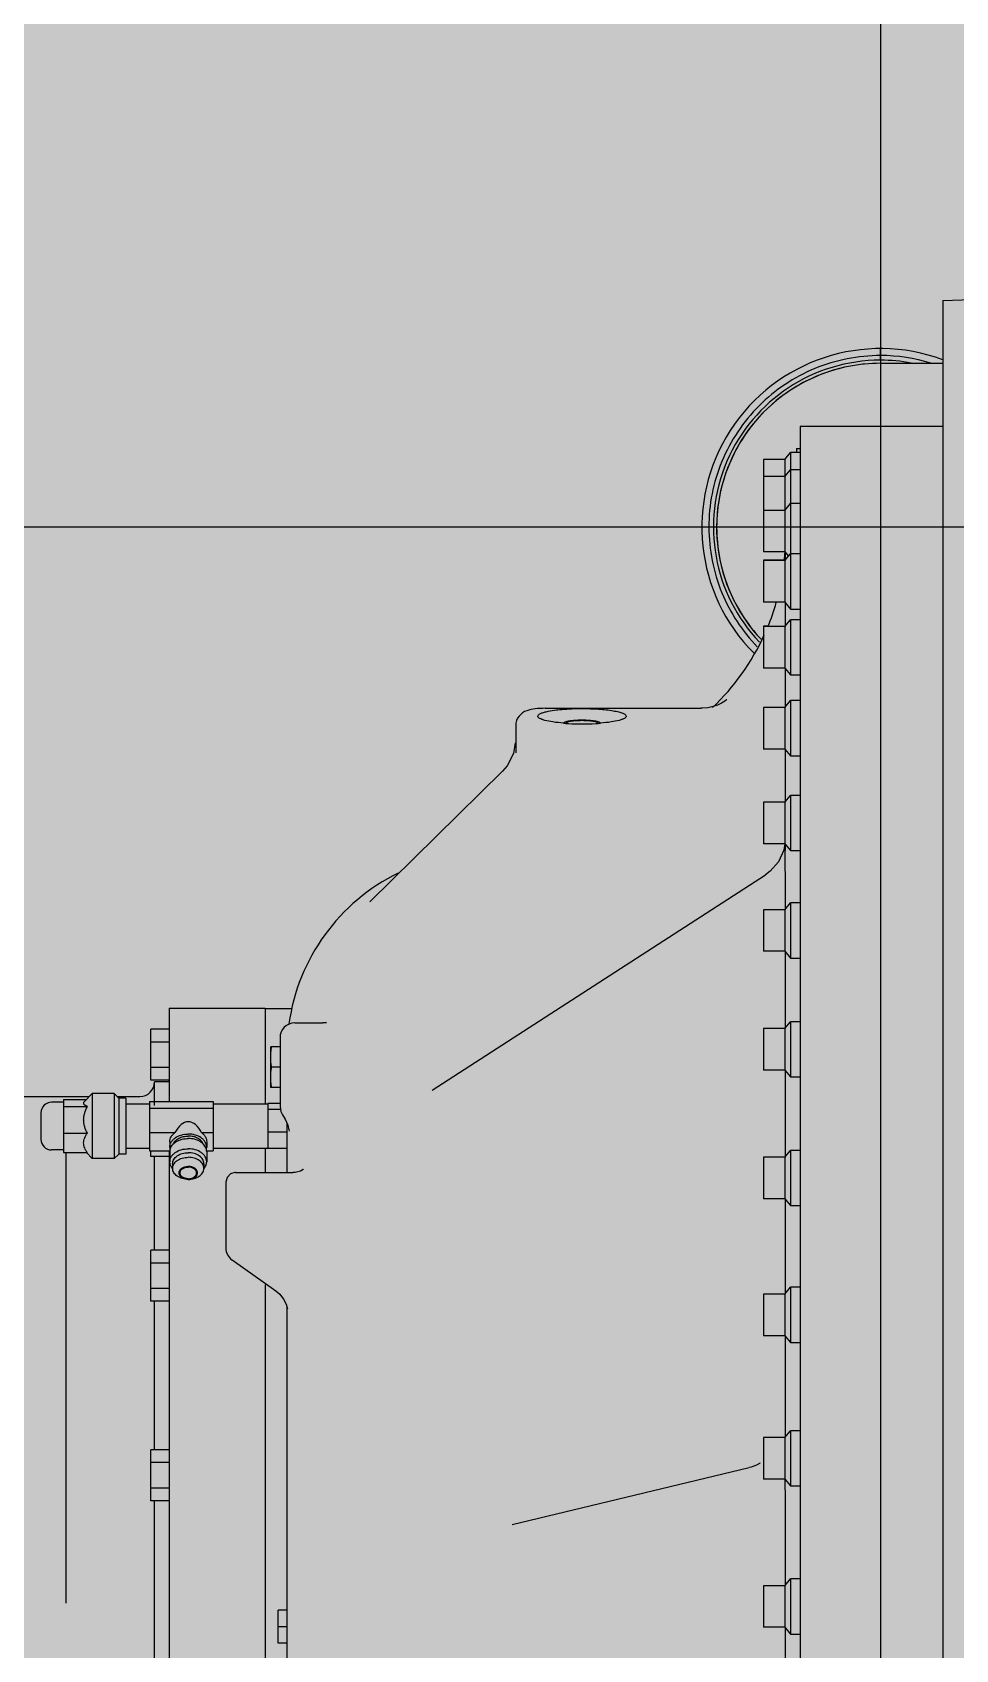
# Model space of a CAD drawing. Header units: millimetres. Extents: x -18489 to 17339, y -1599 to 10961.
# Drawn here: x -16804.3 to -16764.6, y 1597.1 to 1666.7 of the extents above; entities that cross this region are included whole.
import ezdxf

# ---------------------------------------------------------------- set-up
doc = ezdxf.new("R2010")
doc.units = ezdxf.units.MM
for name, color, linetype in [('188K-SM-03-F10-MECH-EQ-Y2257103$0$0 Xref', 8, 'Continuous'), ('188K-SM-03-F10-MECH-EQ-Y2257103$0$M-EQU-FOUNDATION', 8, 'Continuous'), ('188K-SM-03-F10-MECH-EQ-Y2257103$0$Micron CUP L10 HVAC EQU$0$M-MECH-EQU', 136, 'Continuous'), ('188K-SM-03-F10-MECH-EQ-Y2257103$0$Micron CUP L10 HVAC EQU$0$M-PHASE1 AREA', 252, 'Continuous')]:
    doc.layers.add(name, color=color, linetype=linetype)
pattern_1 = [(50, (4473.52, 709.2), (54.6554, -4.78173), [5.715, -62.865]), (355, (4473.52, 709.2), (-10.57303, 57.31705), [4.572, -50.29218]), (100.45144, (4478.076, 708.8), (44.08237, 52.53533), [4.857, -53.42707]), (46.1842, (4473.52, 724.44), (81.32371, -12.6127), [8.5725, -94.2975]), (96.63556, (4480.3, 723.39), (71.22124, 74.22784), [7.2855, -80.14068]), (351.18415, (4473.52, 724.44), (71.22124, 74.22784), [6.858, -75.43792]), (21, (4481.14, 720.63), (45.48432, -30.67956), [5.715, -62.865]), (326, (4481.14, 720.63), (18.54061, 55.25639), [4.572, -50.292]), (71.45144, (4484.93, 718.07), (64.02493, 24.57683), [4.857, -53.42698]), (37.5, (4473.521, 709.2), (0.926581, 25.366512), [0, -49.6824, 0, -51.054, 0, -50.4825]), (7.5, (4473.52, 709.2), (20.0459, 30.054172), [0, -29.1084, 0, -48.5394, 0, -19.2405]), (327.5, (4456.529, 709.2), (40.677179, -1.718623), [0, -19.05, 0, -59.436, 0, -78.867]), (317.5, (4448.91, 709.2), (44.438754, 7.62795), [0, -24.765, 0, -39.4716, 0, -56.007])]

# ---------------------------------------------------------------- blocks, each defined once
blk = doc.blocks.new('188K-SM-03-F10-MECH-EQ-Y2257103$0$Micron CUP L10 HVAC EQU$0$A$C0c53ceb0')
at = {"layer": '188K-SM-03-F10-MECH-EQ-Y2257103$0$Micron CUP L10 HVAC EQU$0$M-PHASE1 AREA'}
for p, q in [((-6246.39325, 8178.91829), (-6246.39325, 4934.33106)), ((-6219.49758, 7377.49934), (-6139.8827, 7380.27955)), ((-6219.49758, 7377.49283), (-6219.49758, 6056.73369)), ((-6246.39325, 7356.78176), (-6246.39325, 7351.78702)), ((-6246.3433, 7351.787), (-6246.33983, 7356.78174)), ((-6246.3542, 7350.43854), (-6219.49758, 7350.43854)), ((-6219.49758, 7323.20014), (-6280.9009, 7323.20014)), ((-6280.9009, 7323.20014), (-6280.9009, 6111.62646)), ((-6287.62481, 7309.03436), (-6296.75919, 7309.03436)), ((-6296.75919, 7309.03436), (-6296.75919, 7269.19398)), ((-6287.62481, 7309.01437), (-6296.75919, 7309.01437)), ((-6287.62481, 7309.03436), (-6285.12272, 7311.97874)), ((-6287.62481, 7309.01437), (-6285.11286, 7311.97036)), ((-6287.62481, 7309.03436), (-6287.62481, 7269.19398)), ((-6282.49941, 7311.99035), (-6285.11286, 7311.99035)), ((-6285.11286, 7311.99035), (-6285.11286, 7304.62425)), ((-6280.9009, 7311.97036), (-6285.11286, 7311.97036)), ((-6282.49941, 7313.68516), (-6280.9009, 7313.68516)), ((-6282.49941, 7313.68516), (-6282.49941, 7311.97036)), ((-6287.62481, 7301.66615), (-6296.75919, 7301.66615)), ((-6287.62481, 7301.66615), (-6285.11286, 7304.62214)), ((-6280.9009, 7304.62214), (-6285.11286, 7304.62214)), ((-6285.11286, 7304.62214), (-6285.11286, 7244.60159)), ((-6287.62481, 7287.08213), (-6296.75919, 7287.08213)), ((-6287.62481, 7287.08213), (-6285.11286, 7290.03812)), ((-6280.9009, 7290.03812), (-6285.11286, 7290.03812)), ((-3683.5878, 7279.86279), (-8809.19869, 7279.86279)), ((-6287.62481, 7269.19398), (-6296.75919, 7269.19398)), ((-6287.62481, 7269.19398), (-6286.03221, 7267.31986)), ((-6287.62481, 7265.44573), (-6285.11286, 7268.40172)), ((-6287.24421, 7265.44573), (-6287.24421, 7268.7461)), ((-6280.9009, 7268.40172), (-6285.11286, 7268.40172)), ((-6287.62481, 7265.58217), (-6296.75919, 7265.58217)), ((-6296.75919, 7265.58217), (-6296.75919, 7247.55758)), ((-6287.62481, 7265.44573), (-6296.75919, 7265.44573)), ((-6287.62481, 7265.44573), (-6287.62481, 7247.55758)), ((-6287.62481, 7247.55758), (-6296.75919, 7247.55758)), ((-6287.62481, 7247.55758), (-6285.11286, 7244.60159)), ((-6287.24421, 7237.02908), (-6287.24421, 7247.1097)), ((-6287.62481, 7237.02908), (-6285.11286, 7239.98507)), ((-6285.11286, 7244.60159), (-6280.9009, 7244.60159)), ((-6280.9009, 7239.98507), (-6285.11286, 7239.98507)), ((-6285.11286, 7239.98507), (-6285.11286, 7216.18494)), ((-6294.94571, 7237.20153), (-6296.75919, 7237.20153)), ((-6296.75919, 7237.20153), (-6296.75919, 7219.14093)), ((-6287.62481, 7237.02908), (-6296.75919, 7237.02908)), ((-6287.62481, 7237.02908), (-6287.62481, 7219.14093)), ((-6287.62481, 7219.14093), (-6296.75919, 7219.14093)), ((-6287.62481, 7219.14093), (-6285.11286, 7216.18494)), ((-6287.24421, 7202.18958), (-6287.24421, 7218.69305)), ((-6285.11286, 7216.18494), (-6280.9009, 7216.18494)), ((-6314.84786, 7204.02292), (-6316.56284, 7203.21001)), ((-6313.4138, 7204.89599), (-6314.84786, 7204.02292)), ((-6312.61945, 7205.48318), (-6313.4138, 7204.89599)), ((-6312.57029, 7205.52285), (-6312.61945, 7205.48318)), ((-6287.62481, 7202.18958), (-6285.11286, 7205.14557)), ((-6280.9009, 7205.14557), (-6285.11286, 7205.14557)), ((-6285.11286, 7205.14557), (-6285.11286, 7181.34544)), ((-6390.76716, 7201.82921), (-6323.60642, 7201.82921)), ((-6323.22568, 7201.83305), (-6323.60536, 7201.8292)), ((-6320.68881, 7202.05758), (-6323.22568, 7201.83305)), ((-6318.49304, 7202.54157), (-6320.68881, 7202.05758)), ((-6316.56284, 7203.21001), (-6318.49304, 7202.54157)), ((-6287.62481, 7202.18958), (-6296.75919, 7202.18958)), ((-6296.75919, 7202.18958), (-6296.75919, 7184.30143)), ((-6287.62481, 7202.18958), (-6287.62481, 7184.30143)), ((-6403.45379, 7194.38439), (-6403.45379, 7182.66843)), ((-6404.37285, 7182.43258), (-6407.07477, 7177.10754)), ((-6403.6651, 7186.93267), (-6404.37285, 7182.43258)), ((-6287.62481, 7184.30143), (-6296.75919, 7184.30143)), ((-6287.62481, 7184.30143), (-6285.11286, 7181.34544)), ((-6287.24421, 7161.36542), (-6287.24421, 7183.85355)), ((-6407.07477, 7177.10754), (-6409.13067, 7174.71595)), ((-6285.11286, 7181.34544), (-6280.9009, 7181.34544)), ((-6466.21966, 7118.49433), (-6409.13135, 7174.71534)), ((-6287.62481, 7161.36542), (-6285.11286, 7164.32141)), ((-6280.9009, 7164.32141), (-6285.11286, 7164.32141)), ((-6285.11286, 7164.32141), (-6285.11286, 7140.52128)), ((-6287.62481, 7161.36542), (-6296.75919, 7161.36542)), ((-6296.75919, 7161.36542), (-6296.75919, 7143.47726)), ((-6287.62481, 7161.36542), (-6287.62481, 7143.47726)), ((-6287.62481, 7143.47726), (-6296.75919, 7143.47726)), ((-6288.01969, 7140.65805), (-6290.28474, 7135.71667)), ((-6287.6133, 7143.4756), (-6288.01969, 7140.65805)), ((-6287.62481, 7143.47726), (-6285.11286, 7140.52128)), ((-6287.38841, 7139.11546), (-6287.33309, 7141.94572)), ((-6287.33309, 7141.94572), (-6287.29262, 7143.08635)), ((-6290.28474, 7135.71667), (-6293.85789, 7131.61418)), ((-6287.24421, 7128.33537), (-6287.38841, 7134.78999)), ((-6285.11286, 7140.52128), (-6280.9009, 7140.52128)), ((-6439.43861, 7037.35509), (-6295.94829, 7130.05068)), ((-6293.85789, 7131.61418), (-6295.9478, 7130.05101)), ((-6287.24421, 7115.07005), (-6287.24421, 7128.34607)), ((-6466.21259, 7118.50129), (-6466.21966, 7118.49433)), ((-6287.62481, 7115.07005), (-6296.75919, 7115.07005)), ((-6296.75919, 7115.07005), (-6296.75919, 7097.18189)), ((-6287.62481, 7115.07005), (-6285.11286, 7118.02604)), ((-6287.62481, 7115.07005), (-6287.62481, 7097.18189)), ((-6280.9009, 7118.02604), (-6285.11286, 7118.02604)), ((-6285.11286, 7118.02604), (-6285.11286, 7094.22591)), ((-6287.62481, 7097.18189), (-6296.75919, 7097.18189)), ((-6287.62481, 7097.18189), (-6285.11286, 7094.22591)), ((-6287.24421, 7063.88574), (-6287.24421, 7096.73402)), ((-6285.11286, 7094.22591), (-6280.9009, 7094.22591)), ((-6552.64863, 7072.63909), (-6511.29019, 7072.63909)), ((-6552.64863, 7072.63909), (-6552.64863, 7032.50512)), ((-6511.29019, 7072.63909), (-6511.29019, 7031.40752)), ((-6499.88825, 7072.38535), (-6511.29019, 7072.38535)), ((-6498.60356, 7066.29577), (-6486.53156, 7066.29577)), ((-6485.54372, 7066.35446), (-6486.53161, 7066.29584)), ((-6484.91911, 7066.47478), (-6485.54372, 7066.35446)), ((-6485.23546, 7066.33524), (-6484.91911, 7066.47478)), ((-6287.62481, 7063.88574), (-6285.11286, 7066.84173)), ((-6280.9009, 7066.84173), (-6285.11286, 7066.84173)), ((-6285.11286, 7066.84173), (-6285.11286, 7043.0416)), ((-6552.64863, 7063.58115), (-6560.56509, 7063.58115)), ((-6560.56509, 7041.60725), (-6560.56509, 7063.58115)), ((-6552.64863, 7058.08768), (-6560.56509, 7058.08768)), ((-6504.94688, 7059.95085), (-6504.94688, 7030.36331)), ((-6287.62481, 7063.88574), (-6296.75919, 7063.88574)), ((-6296.75919, 7063.88574), (-6296.75919, 7045.99758)), ((-6287.62481, 7063.88574), (-6287.62481, 7045.99758)), ((-6504.94688, 7055.98788), (-6508.93048, 7055.98788)), ((-6508.93048, 7038.54375), (-6508.93048, 7055.98788)), ((-6552.64863, 7047.10073), (-6560.56509, 7047.10073)), ((-6504.94688, 7047.26582), (-6508.56893, 7047.26582)), ((-6287.62481, 7045.99758), (-6296.75919, 7045.99758)), ((-6287.62481, 7045.99758), (-6285.11286, 7043.0416)), ((-6287.24421, 7008.45625), (-6287.24421, 7045.54971)), ((-6285.11286, 7043.0416), (-6280.9009, 7043.0416)), ((-6552.64863, 7041.60725), (-6560.56509, 7041.60725)), ((-6553.40982, 7040.9225), (-6558.99194, 7040.9225)), ((-6558.99194, 7030.77351), (-6558.99194, 7040.9225)), ((-6504.94688, 7038.54375), (-6508.93048, 7038.54375)), ((-6703.11212, 7034.57918), (-6587.08015, 7034.57918)), ((-6598.24439, 7032.16872), (-6603.31905, 7032.16872)), ((-6598.24439, 7033.35413), (-6588.30521, 7033.35413)), ((-6598.24439, 7033.35413), (-6598.24439, 7010.43096)), ((-6598.24439, 7030.28301), (-6587.90089, 7030.28301)), ((-6585.81149, 7035.84784), (-6589.12811, 7032.53122)), ((-6576.29651, 7035.84784), (-6585.81149, 7035.84784)), ((-6585.81149, 7035.84784), (-6585.81149, 7007.93725)), ((-6574.39352, 7033.94485), (-6576.29651, 7035.84784)), ((-6576.29651, 7035.84784), (-6576.29651, 7007.93725)), ((-6575.02785, 7034.57918), (-6565.33526, 7034.57918)), ((-6571.34873, 7033.94485), (-6574.39352, 7033.94485)), ((-6574.39352, 7033.94485), (-6574.39352, 7009.84024)), ((-6571.34873, 7033.94485), (-6571.34873, 7009.84024)), ((-6571.34873, 7031.40752), (-6561.19942, 7031.40752)), ((-6561.19942, 7032.50512), (-6533.79629, 7032.50512)), ((-6561.19942, 7032.50512), (-6561.19942, 7011.27997)), ((-6561.19942, 7029.66149), (-6533.79629, 7029.66149)), ((-6533.79629, 7032.50512), (-6533.79629, 7011.27997)), ((-6533.79629, 7031.40752), (-6510.22452, 7031.40752)), ((-6504.94688, 7031.62782), (-6510.22452, 7031.62782)), ((-6510.22452, 7031.62782), (-6510.22452, 7012.15727)), ((-6504.94688, 7030.36063), (-6504.55485, 7028.16506)), ((-6607.88624, 7027.60153), (-6607.88624, 7016.18356)), ((-6504.70737, 7029.01926), (-6510.22452, 7029.01926)), ((-6504.55485, 7028.16506), (-6503.83894, 7026.77867)), ((-6503.83873, 7026.77829), (-6502.70199, 7024.87588)), ((-6502.70199, 7024.87588), (-6501.59417, 7022.21049)), ((-6501.90208, 7001.8516), (-6501.90208, 7022.95133)), ((-6501.59417, 7022.21049), (-6501.11947, 7020.31746)), ((-6598.24439, 7018.82142), (-6587.90089, 7018.82142)), ((-6561.19942, 7019.04891), (-6550.17085, 7019.04891)), ((-6552.38221, 7015.16444), (-6552.38221, 7012.83203)), ((-6538.73527, 7019.04891), (-6533.79629, 7019.04891)), ((-6536.52391, 7015.16444), (-6536.52391, 7012.83203)), ((-6501.90208, 7019.28399), (-6510.22452, 7019.28399)), ((-6501.11947, 7020.31746), (-6501.01797, 7019.62172)), ((-6598.24439, 7011.61637), (-6603.31905, 7011.61637)), ((-6598.24439, 7010.43096), (-6587.90089, 7010.43096)), ((-6597.05185, 6816.44824), (-6597.05185, 7010.43096)), ((-6585.81149, 7007.93725), (-6588.30521, 7010.43096)), ((-6574.39352, 7009.84024), (-6576.29651, 7007.93725)), ((-6571.34873, 7009.84024), (-6574.39352, 7009.84024)), ((-6571.34873, 7012.37757), (-6561.19942, 7012.37757)), ((-6561.19942, 7011.27997), (-6552.32323, 7011.27997)), ((-6560.56509, 7008.79962), (-6560.56509, 7011.27997)), ((-6552.64863, 7008.79962), (-6560.56509, 7008.79962)), ((-6558.99194, 6968.38064), (-6558.99194, 7008.79962)), ((-6552.64863, 7011.27997), (-6552.64863, 6644.46514)), ((-6552.38221, 7010.90985), (-6552.38221, 7006.49864)), ((-6536.58289, 7011.27997), (-6533.79629, 7011.27997)), ((-6536.52391, 7010.90985), (-6536.52391, 7006.49864)), ((-6533.79629, 7012.37757), (-6510.22452, 7012.37757)), ((-6511.29019, 7012.48852), (-6511.29019, 7001.8516)), ((-6501.90208, 7012.15727), (-6510.22452, 7012.15727)), ((-6287.62481, 7008.45625), (-6296.75919, 7008.45625)), ((-6296.75919, 7008.45625), (-6296.75919, 6990.5681)), ((-6287.62481, 7008.45625), (-6285.11286, 7011.41224)), ((-6287.62481, 7008.45625), (-6287.62481, 6990.5681)), ((-6280.9009, 7011.41224), (-6285.11286, 7011.41224)), ((-6285.11286, 7011.41224), (-6285.11286, 6987.61211)), ((-6576.29651, 7007.93725), (-6585.81149, 7007.93725)), ((-6551.18966, 7005.65539), (-6551.18966, 7003.67284)), ((-6537.71646, 7005.65539), (-6537.71646, 7003.67284)), ((-6526.33398, 7001.24766), (-6527.75242, 6999.78188)), ((-6524.40815, 7001.8416), (-6526.33398, 7001.24766)), ((-6524.09632, 7001.85159), (-6524.40815, 7001.8416)), ((-6524.09998, 7001.8516), (-6499.47718, 7001.8516)), ((-6498.36359, 7001.91829), (-6499.47746, 7001.85158)), ((-6496.16651, 7002.48635), (-6498.36359, 7001.91829)), ((-6495.03153, 7003.10773), (-6496.16651, 7002.48635)), ((-6494.83985, 7003.25438), (-6495.03153, 7003.10773)), ((-6494.92242, 7003.16106), (-6494.83985, 7003.25438)), ((-6528.29029, 6997.66127), (-6528.29029, 6969.37728)), ((-6527.75242, 6999.78188), (-6528.29028, 6997.66141)), ((-6287.62481, 6990.5681), (-6296.75919, 6990.5681)), ((-6287.62481, 6990.5681), (-6285.11286, 6987.61211)), ((-6287.24421, 6949.92661), (-6287.24421, 6990.12022)), ((-6285.11286, 6987.61211), (-6280.9009, 6987.61211)), ((-6552.64863, 6968.38064), (-6560.56509, 6968.38064)), ((-6560.56509, 6946.40674), (-6560.56509, 6968.38064)), ((-6552.64863, 6962.88717), (-6560.56509, 6962.88717)), ((-6525.60928, 6964.19798), (-6506.75119, 6950.8633)), ((-6511.29019, 6953.45314), (-6511.29019, 6644.46514)), ((-6552.64863, 6951.90022), (-6560.56509, 6951.90022)), ((-6552.64863, 6946.40674), (-6560.56509, 6946.40674)), ((-6558.99194, 6882.46675), (-6558.99194, 6946.40674)), ((-6506.75154, 6950.86354), (-6505.04338, 6949.40854)), ((-6505.04338, 6949.40854), (-6503.41399, 6947.34629)), ((-6503.41399, 6947.34629), (-6502.35615, 6945.232)), ((-6287.62481, 6949.47873), (-6296.75919, 6949.47873)), ((-6296.75919, 6949.47873), (-6296.75919, 6931.59058)), ((-6287.62481, 6949.47873), (-6285.11286, 6952.43472)), ((-6287.62481, 6949.47873), (-6287.62481, 6931.59058)), ((-6280.9009, 6952.43472), (-6285.11286, 6952.43472)), ((-6285.11286, 6952.43472), (-6285.11286, 6928.63459)), ((-6502.35615, 6945.232), (-6501.86208, 6943.55574)), ((-6501.90208, 6644.46514), (-6501.90208, 6943.69146)), ((-6501.86208, 6943.55574), (-6501.78071, 6943.1052)), ((-6287.62481, 6931.59058), (-6296.75919, 6931.59058)), ((-6287.62481, 6931.59058), (-6285.11286, 6928.63459)), ((-6287.24421, 6888.14284), (-6287.24421, 6931.1427)), ((-6285.11286, 6928.63459), (-6280.9009, 6928.63459)), ((-6287.62481, 6887.69496), (-6285.11286, 6890.65095)), ((-6280.9009, 6890.65095), (-6285.11286, 6890.65095)), ((-6285.11286, 6890.65095), (-6285.11286, 6866.85082)), ((-6287.62481, 6887.69496), (-6296.75919, 6887.69496)), ((-6296.75919, 6887.69496), (-6296.75919, 6869.8068)), ((-6287.62481, 6887.69496), (-6287.62481, 6869.8068)), ((-6552.64863, 6882.46675), (-6560.56509, 6882.46675)), ((-6560.56509, 6860.49285), (-6560.56509, 6882.46675)), ((-6552.64863, 6876.97327), (-6560.56509, 6876.97327)), ((-6299.76423, 6875.86543), (-6302.09398, 6874.99538)), ((-6298.43842, 6876.56484), (-6299.76423, 6875.86543)), ((-6298.13357, 6876.75746), (-6298.43842, 6876.56484)), ((-6298.21845, 6876.69748), (-6298.13357, 6876.75746)), ((-6404.91391, 6850.33771), (-6302.90781, 6874.77918)), ((-6302.09398, 6874.99538), (-6302.91059, 6874.77857)), ((-6287.62481, 6869.8068), (-6296.75919, 6869.8068)), ((-6287.62481, 6869.8068), (-6285.11286, 6866.85082)), ((-6287.24421, 6860.75003), (-6287.38431, 6869.52378)), ((-6552.64863, 6865.98632), (-6560.56509, 6865.98632)), ((-6285.11286, 6866.85082), (-6280.9009, 6866.85082)), ((-6552.64863, 6860.49285), (-6560.56509, 6860.49285)), ((-6558.99194, 6781.48113), (-6558.99194, 6860.49285)), ((-6287.24421, 6824.32988), (-6287.24421, 6860.76511)), ((-6287.62481, 6823.882), (-6296.75919, 6823.882)), ((-6296.75919, 6823.882), (-6296.75919, 6805.99385)), ((-6287.62481, 6823.882), (-6285.11286, 6826.83799)), ((-6287.62481, 6823.882), (-6287.62481, 6805.99385)), ((-6280.9009, 6826.83799), (-6285.11286, 6826.83799)), ((-6285.11286, 6826.83799), (-6285.11286, 6803.03786)), ((-6501.90208, 6813.34963), (-6505.78419, 6813.34963)), ((-6505.78419, 6799.08986), (-6505.78419, 6813.34963)), ((-6501.90208, 6806.21974), (-6505.78419, 6806.21974)), ((-6287.62481, 6805.99385), (-6296.75919, 6805.99385)), ((-6287.62481, 6805.99385), (-6285.11286, 6803.03786)), ((-6287.24421, 6759.29033), (-6287.24421, 6805.54597)), ((-6285.11286, 6803.03786), (-6280.9009, 6803.03786)), ((-6501.90208, 6799.08986), (-6505.78419, 6799.08986))]:
    blk.add_line(p, q, dxfattribs=at)
for centre, radius, start, end in [((-6246.39325, 7279.86279), 76.91897, 69.52357114, 224.94230081), ((-6246.39325, 7279.86279), 71.92423, 90, 223.52705063), ((-6246.39325, 7279.86279), 70.57575, 89.96834303, 223.20917748), ((-6246.39325, 7279.86279), 71.92423, 79.42711874, 89.96021126), ((-6246.45448, 7279.45379), 74.33094, 72.9541782, 89.91322984), ((-6388.7373, 7275.61199), 101.49308, 354.25743841, 356.36731486), ((-6388.7373, 7275.61199), 101.49308, 337.61625142, 343.88222477), ((-6388.7373, 7275.61199), 101.49308, 313.62032441, 335.4410261), ((-6374.90886, 7157.53758), 38.97271, 87.7291923, 92.2708077), ((-6376.04276, 7280.82434), 85.66994, 265.39759368, 266.08199102), ((-6375.65756, 7286.43533), 91.29414, 266.0814244, 266.77616324), ((-6374.92383, 7301.56625), 106.44244, 266.83986747, 270.00648948), ((-6374.8281, 7299.17605), 104.05227, 269.95713091, 273.19651214), ((-6374.16017, 7286.43533), 91.29414, 273.22383676, 273.9185756), ((-6373.77497, 7280.82434), 85.66994, 273.91800898, 274.60240632), ((-8290.84822, 7136.95301), 2003.46095, 359.93930709, 0.06069308), ((-6416.64789, 7054.22371), 85.25419, 116, 172.13377664), ((-6498.60356, 7059.95245), 6.34332, 90, 180), ((-6565.33526, 7040.9225), 6.34332, 270, 0), ((-6553.40982, 7041.6837), 0.7612, 270, 0), ((-6603.31905, 7027.60153), 4.56719, 90, 180), ((-6603.31905, 7016.18356), 4.56719, 180, 270), ((-6548.34387, 7012.83756), 4.03834, 180.07840114, 193.91142294), ((-6548.41156, 7010.90938), 3.97064, 174.61632231, 179.99318141), ((-6548.31573, 7010.89836), 4.06709, 166.10242595, 174.58854661), ((-6540.56225, 7012.83756), 4.03834, 346.08857706, 359.92159886), ((-6540.59039, 7010.89836), 4.06709, 5.41145339, 13.89757405), ((-6540.49455, 7010.90938), 3.97064, 0.00681859, 5.38367769), ((-6546.9318, 7007.28036), 5.66639, 220.14919108, 220.83498994), ((-6547.832, 7003.67285), 3.35766, 180.00026839, 181.35938312), ((-6541.07412, 7003.67285), 3.35766, 358.64061688, 359.99973161), ((-6541.97432, 7007.28036), 5.66639, 319.16501007, 319.85080892), ((-6521.95118, 6969.37567), 6.33911, 179.98543973, 234.83426575)]:
    blk.add_arc(centre, radius, start, end, dxfattribs=at)
blk.add_ellipse((-6544.45306, 7008.43634), major_axis=(0, -15.31794), ratio=0.51763809, start_param=2.336189153, end_param=3.946996154, dxfattribs=at)
for points, knots in [([(-6246.39325, 7353.78472), (-6255.99058, 7353.78531), (-6275.42741, 7349.94586), (-6300.01875, 7333.49419), (-6316.47439, 7308.90228), (-6320.3155, 7289.46276), (-6320.31538, 7279.86279)], [0, 0, 0, 0, 0.249558444, 0.499965223, 0.750373005, 1, 1, 1, 1]), ([(-6246.3542, 7350.43854), (-6250.9663, 7350.43854), (-6260.21604, 7349.52884), (-6273.53782, 7345.48756), (-6285.82094, 7338.92459), (-6296.58632, 7330.0916), (-6305.4219, 7319.32822), (-6311.98716, 7307.04637), (-6316.03077, 7293.72502), (-6316.94083, 7284.47509), (-6316.94083, 7279.86279)], [0, 0, 0, 0, 0.124999372, 0.249998523, 0.374997326, 0.499997968, 0.624997385, 0.749997945, 0.874995117, 1, 1, 1, 1]), ([(-6320.31323, 7279.86281), (-6320.20548, 7270.24723), (-6316.60886, 7251.18441), (-6305.87826, 7235.02162), (-6299.43896, 7228.38013)], [0, 0, 0, 0, 0.509687996, 1, 1, 1, 1]), ([(-6316.94083, 7279.86279), (-6316.94083, 7275.43708), (-6316.10351, 7266.56346), (-6312.37778, 7253.74101), (-6306.31979, 7241.84175), (-6300.85802, 7234.79835), (-6297.82975, 7231.57117)], [0, 0, 0, 0, 0.250008001, 0.500001836, 0.75000308, 1, 1, 1, 1]), ([(-6390.76716, 7201.82921), (-6392.20832, 7201.82921), (-6394.8843, 7201.69505), (-6398.8837, 7201.02188), (-6402.4444, 7198.72837), (-6403.45379, 7195.83199), (-6403.45379, 7194.38439)], [0, 0, 0, 0, 0.263363137, 0.489381211, 0.735460014, 1, 1, 1, 1]), ([(-6393.93882, 7198.42833), (-6393.93882, 7198.88897), (-6393.01409, 7199.50505), (-6391.77273, 7199.9828), (-6390.83065, 7200.24495), (-6390.3051, 7200.37051)], [0, 0, 0, 0, 0.325754754, 0.617885614, 1, 1, 1, 1]), ([(-6382.91698, 7195.43064), (-6384.42724, 7195.55232), (-6387.12813, 7195.84731), (-6390.22835, 7196.40946), (-6392.15832, 7197.01181), (-6393.20607, 7197.46048), (-6393.93882, 7198.02832), (-6393.93882, 7198.42833)], [0, 0, 0, 0, 0.387817028, 0.693697175, 0.809096653, 0.897614368, 1, 1, 1, 1]), ([(-6390.3051, 7200.37051), (-6388.09137, 7200.89941), (-6382.94911, 7201.52964), (-6377.79399, 7201.73284), (-6374.91178, 7201.73284)], [0, 0, 0, 0, 0.441242089, 1, 1, 1, 1]), ([(-6374.90886, 7196.68173), (-6375.14533, 7196.67749), (-6375.4999, 7196.67096), (-6375.97317, 7196.66292), (-6376.26792, 7196.65649), (-6376.50609, 7196.65456), (-6376.73562, 7196.64086), (-6377.02364, 7196.62525), (-6377.31126, 7196.60909), (-6377.54143, 7196.59627), (-6377.7141, 7196.58665), (-6377.8578, 7196.57859), (-6377.97319, 7196.57227), (-6378.04434, 7196.56801), (-6378.10348, 7196.56531), (-6378.15451, 7196.56001), (-6378.24522, 7196.55118), (-6378.42564, 7196.5332), (-6378.68389, 7196.50768), (-6378.99366, 7196.477), (-6379.22578, 7196.45394), (-6379.38091, 7196.43867), (-6379.45779, 7196.43084), (-6379.52407, 7196.42496), (-6379.56798, 7196.41762), (-6379.61349, 7196.41074), (-6379.66983, 7196.40199), (-6379.76027, 7196.38807), (-6379.91841, 7196.36367), (-6380.14441, 7196.32884), (-6380.37034, 7196.294), (-6380.52857, 7196.26962), (-6380.61887, 7196.25567), (-6380.67558, 7196.247), (-6380.72032, 7196.23996), (-6380.76736, 7196.23329), (-6380.80965, 7196.22232), (-6380.86426, 7196.20978), (-6380.93572, 7196.19285), (-6381.02551, 7196.17175), (-6381.16891, 7196.13795), (-6381.31239, 7196.10417), (-6381.45582, 7196.07038), (-6381.56347, 7196.04505), (-6381.64399, 7196.02603), (-6381.69801, 7196.01337), (-6381.72442, 7196.007), (-6381.74836, 7196.00185), (-6381.75957, 7195.99706), (-6381.77844, 7195.99005), (-6381.80588, 7195.97946), (-6381.85529, 7195.96069), (-6381.91685, 7195.9372), (-6381.9908, 7195.90903), (-6382.08938, 7195.87147), (-6382.18794, 7195.8339), (-6382.28658, 7195.79635), (-6382.34806, 7195.77286), (-6382.39144, 7195.75644), (-6382.41265, 7195.7482), (-6382.42555, 7195.74355), (-6382.43061, 7195.73829), (-6382.43961, 7195.73192), (-6382.45253, 7195.72162), (-6382.46918, 7195.70878), (-6382.48895, 7195.69336), (-6382.51538, 7195.67281), (-6382.56159, 7195.63683), (-6382.62764, 7195.58544), (-6382.70688, 7195.52377), (-6382.75972, 7195.48266), (-6382.78613, 7195.4621)], [0, 0, 0, 0, 0.0625, 0.09375, 0.125, 0.140625, 0.15625, 0.1875, 0.21875, 0.234375, 0.25, 0.265625, 0.2734375, 0.28125, 0.28515625, 0.2890625, 0.296875, 0.3125, 0.34375, 0.375, 0.40625, 0.4140625, 0.421875, 0.4296875, 0.43359375, 0.4375, 0.4453125, 0.453125, 0.46875, 0.5, 0.53125, 0.546875, 0.5546875, 0.5625, 0.56640625, 0.5703125, 0.578125, 0.5859375, 0.59375, 0.609375, 0.625, 0.65625, 0.671875, 0.6875, 0.703125, 0.70703125, 0.7109375, 0.71484375, 0.716796875, 0.71875, 0.7265625, 0.734375, 0.75, 0.765625, 0.78125, 0.8125, 0.828125, 0.84375, 0.8515625, 0.85546875, 0.857421875, 0.859375, 0.86328125, 0.8671875, 0.875, 0.8828125, 0.890625, 0.90625, 0.9375, 0.96875, 1, 1, 1, 1]), ([(-6376.45307, 7196.47969), (-6377.14245, 7196.45234), (-6378.39273, 7196.37), (-6380.06517, 7196.13788), (-6381.14554, 7195.86481), (-6381.77342, 7195.56591), (-6381.83731, 7195.37221)], [0, 0, 0, 0, 0.37053365, 0.676803945, 0.890457233, 1, 1, 1, 1]), ([(-6367.0316, 7195.4621), (-6367.05724, 7195.48226), (-6367.10852, 7195.52256), (-6367.18544, 7195.58303), (-6367.24955, 7195.63341), (-6367.29441, 7195.66868), (-6367.32007, 7195.68884), (-6367.33925, 7195.70395), (-6367.35543, 7195.71654), (-6367.36794, 7195.72663), (-6367.37675, 7195.7329), (-6367.38152, 7195.73801), (-6367.3946, 7195.74276), (-6367.41603, 7195.75114), (-6367.45992, 7195.76786), (-6367.52208, 7195.79177), (-6367.62184, 7195.83001), (-6367.72151, 7195.86825), (-6367.82124, 7195.90649), (-6367.89593, 7195.93518), (-6367.95851, 7195.95905), (-6368.00782, 7195.97823), (-6368.04034, 7195.99002), (-6368.06248, 7195.99992), (-6368.08969, 7196.00605), (-6368.11583, 7196.01232), (-6368.16865, 7196.02479), (-6368.24766, 7196.04353), (-6368.35313, 7196.06849), (-6368.49372, 7196.10178), (-6368.63434, 7196.13506), (-6368.77488, 7196.16836), (-6368.86289, 7196.18914), (-6368.9329, 7196.20582), (-6368.98649, 7196.21819), (-6369.02773, 7196.22895), (-6369.07472, 7196.23569), (-6369.11926, 7196.24276), (-6369.17577, 7196.25148), (-6369.26573, 7196.26549), (-6369.42336, 7196.28998), (-6369.64847, 7196.32499), (-6369.87351, 7196.36001), (-6370.05377, 7196.38797), (-6370.15469, 7196.40381), (-6370.22273, 7196.41419), (-6370.26629, 7196.42155), (-6370.33383, 7196.42759), (-6370.41181, 7196.43558), (-6370.51687, 7196.44597), (-6370.64782, 7196.45905), (-6370.85755, 7196.47993), (-6371.1196, 7196.50606), (-6371.38182, 7196.53212), (-6371.56511, 7196.55049), (-6371.6571, 7196.5595), (-6371.70911, 7196.56493), (-6371.76676, 7196.56755), (-6371.8369, 7196.5718), (-6371.95019, 7196.57805), (-6372.14796, 7196.58924), (-6372.4307, 7196.60512), (-6372.71349, 7196.62096), (-6372.93945, 7196.6338), (-6373.10972, 7196.64297), (-6373.24902, 7196.65205), (-6373.37114, 7196.65344), (-6373.4914, 7196.65585), (-6373.64236, 7196.65851), (-6373.88354, 7196.66297), (-6374.30576, 7196.67068), (-6374.66762, 7196.67732), (-6374.90886, 7196.68173)], [0, 0, 0, 0, 0.03125, 0.0625, 0.09375, 0.109375, 0.1171875, 0.125, 0.1328125, 0.13671875, 0.140625, 0.142578125, 0.14453125, 0.1484375, 0.15625, 0.171875, 0.1875, 0.21875, 0.234375, 0.25, 0.265625, 0.2734375, 0.28125, 0.28515625, 0.2890625, 0.29296875, 0.296875, 0.3125, 0.328125, 0.34375, 0.375, 0.390625, 0.40625, 0.4140625, 0.421875, 0.4296875, 0.43359375, 0.4375, 0.4453125, 0.453125, 0.46875, 0.5, 0.53125, 0.546875, 0.5625, 0.56640625, 0.5703125, 0.578125, 0.5859375, 0.59375, 0.609375, 0.625, 0.65625, 0.6875, 0.703125, 0.7109375, 0.71484375, 0.71875, 0.7265625, 0.734375, 0.75, 0.78125, 0.8125, 0.828125, 0.84375, 0.859375, 0.8671875, 0.875, 0.890625, 0.90625, 0.9375, 1, 1, 1, 1]), ([(-6374.90595, 7201.73284), (-6372.47704, 7201.73284), (-6367.977, 7201.58793), (-6362.68905, 7201.03141), (-6359.26242, 7200.35072), (-6357.49783, 7199.79317), (-6356.34598, 7199.26797), (-6355.87891, 7198.67527), (-6355.87891, 7198.42833)], [0, 0, 0, 0, 0.368842991, 0.683322095, 0.805774351, 0.899343976, 0.962501026, 1, 1, 1, 1]), ([(-6368.65651, 7195.8277), (-6369.2743, 7196.05101), (-6370.85487, 7196.31675), (-6372.43463, 7196.44279), (-6373.36466, 7196.47969)], [0, 0, 0, 0, 0.413755808, 1, 1, 1, 1]), ([(-6355.87891, 7198.42833), (-6355.87891, 7198.02832), (-6356.61165, 7197.46048), (-6357.65941, 7197.01181), (-6359.58938, 7196.40946), (-6362.6896, 7195.84731), (-6365.39048, 7195.55232), (-6366.90075, 7195.43064)], [0, 0, 0, 0, 0.102385632, 0.190903347, 0.306302825, 0.612182972, 1, 1, 1, 1]), ([(-6367.98041, 7195.37221), (-6368.01316, 7195.47147), (-6368.2436, 7195.66585), (-6368.49454, 7195.76916), (-6368.65651, 7195.8277)], [0, 0, 0, 0, 0.377670072, 1, 1, 1, 1]), ([(-6508.93048, 7051.62685), (-6508.93048, 7052.35612), (-6508.86345, 7053.81651), (-6508.68061, 7055.26597), (-6508.56893, 7055.98788)], [0, 0, 0, 0, 0.499581087, 1, 1, 1, 1]), ([(-6508.56893, 7047.26582), (-6508.68061, 7047.98772), (-6508.86345, 7049.43718), (-6508.93048, 7050.89758), (-6508.93048, 7051.62685)], [0, 0, 0, 0, 0.500418918, 1, 1, 1, 1]), ([(-6508.93048, 7042.90479), (-6508.93048, 7043.63406), (-6508.86345, 7045.09445), (-6508.68061, 7046.54391), (-6508.56893, 7047.26582)], [0, 0, 0, 0, 0.499581087, 1, 1, 1, 1]), ([(-6508.56893, 7038.54375), (-6508.68061, 7039.26566), (-6508.86345, 7040.71512), (-6508.93048, 7042.17551), (-6508.93048, 7042.90479)], [0, 0, 0, 0, 0.500418918, 1, 1, 1, 1]), ([(-6587.90089, 7030.28301), (-6588.06154, 7030.36617), (-6588.36397, 7030.53209), (-6588.77459, 7030.79809), (-6589.10917, 7031.07114), (-6589.35424, 7031.35371), (-6589.4934, 7031.6544), (-6589.49638, 7031.96995), (-6589.36228, 7032.27152), (-6589.21432, 7032.44498), (-6589.1281, 7032.53122)], [0, 0, 0, 0, 0.174117047, 0.331798464, 0.47033713, 0.588523319, 0.689240802, 0.782462266, 0.882625236, 1, 1, 1, 1]), ([(-6587.90089, 7018.82142), (-6588.36118, 7019.71065), (-6588.96156, 7021.09977), (-6589.41146, 7023.0538), (-6589.53016, 7024.55222), (-6589.41146, 7026.05063), (-6588.96156, 7028.00466), (-6588.36118, 7029.39378), (-6587.90089, 7030.28301)], [0, 0, 0, 0, 0.250384352, 0.375286291, 0.499999998, 0.624713707, 0.749615648, 1, 1, 1, 1]), ([(-6587.90089, 7010.43096), (-6588.12891, 7010.75343), (-6588.55347, 7011.40818), (-6589.06843, 7012.44261), (-6589.40961, 7013.51909), (-6589.53072, 7014.62619), (-6589.40961, 7015.7333), (-6589.06843, 7016.80978), (-6588.55347, 7017.8442), (-6588.12891, 7018.49895), (-6587.90089, 7018.82142)], [0, 0, 0, 0, 0.130062604, 0.256540354, 0.379456473, 0.499999999, 0.620543527, 0.743459646, 0.869937396, 1, 1, 1, 1]), ([(-6552.38221, 7015.16444), (-6552.38221, 7015.52314), (-6552.281, 7016.25647), (-6551.8372, 7017.30038), (-6551.1241, 7018.2582), (-6550.50933, 7018.7998), (-6550.17085, 7019.04891)], [0, 0, 0, 0, 0.232442341, 0.472924853, 0.727653159, 1, 1, 1, 1]), ([(-6552.38221, 7012.83203), (-6552.38221, 7013.20016), (-6552.27536, 7013.95361), (-6551.80786, 7015.02272), (-6551.05795, 7015.99912), (-6549.68734, 7017.16313), (-6547.45431, 7018.17283), (-6545.47449, 7018.43879), (-6544.45306, 7018.43879)], [0, 0, 0, 0, 0.103456442, 0.210669765, 0.32449915, 0.446431376, 0.712943019, 1, 1, 1, 1]), ([(-6552.26376, 7011.87523), (-6552.18299, 7012.20215), (-6551.93373, 7012.85422), (-6551.33827, 7013.74784), (-6550.53545, 7014.55114), (-6549.19132, 7015.4931), (-6547.14359, 7016.30233), (-6545.36503, 7016.5166), (-6544.45306, 7016.5166)], [0, 0, 0, 0, 0.104029122, 0.21335618, 0.329451805, 0.452802778, 0.718279104, 1, 1, 1, 1]), ([(-6550.93835, 7014.12093), (-6550.73278, 7014.63793), (-6550.04472, 7015.63868), (-6548.50737, 7016.73772), (-6546.58305, 7017.43727), (-6545.17319, 7017.59553), (-6544.45306, 7017.59553)], [0, 0, 0, 0, 0.21539931, 0.456374287, 0.72120373, 1, 1, 1, 1]), ([(-6536.52391, 7012.83203), (-6536.52391, 7013.20016), (-6536.63076, 7013.95361), (-6537.09826, 7015.02272), (-6537.84817, 7015.99912), (-6539.21878, 7017.16313), (-6541.45181, 7018.17283), (-6543.43163, 7018.43879), (-6544.45306, 7018.43879)], [0, 0, 0, 0, 0.103456442, 0.210669765, 0.32449915, 0.446431376, 0.712943019, 1, 1, 1, 1]), ([(-6537.96777, 7014.12093), (-6538.17334, 7014.63793), (-6538.8614, 7015.63868), (-6540.39875, 7016.73772), (-6542.32307, 7017.43727), (-6543.73293, 7017.59553), (-6544.45306, 7017.59553)], [0, 0, 0, 0, 0.21539931, 0.456374287, 0.72120373, 1, 1, 1, 1]), ([(-6536.64236, 7011.87523), (-6536.72313, 7012.20215), (-6536.97239, 7012.85422), (-6537.56785, 7013.74784), (-6538.37066, 7014.55114), (-6539.7148, 7015.4931), (-6541.76253, 7016.30233), (-6543.54109, 7016.5166), (-6544.45306, 7016.5166)], [0, 0, 0, 0, 0.104029122, 0.21335618, 0.329451805, 0.452802778, 0.718279104, 1, 1, 1, 1]), ([(-6538.73527, 7019.04891), (-6538.39679, 7018.7998), (-6537.78201, 7018.2582), (-6537.06892, 7017.30038), (-6536.62512, 7016.25647), (-6536.52391, 7015.52314), (-6536.52391, 7015.16444)], [0, 0, 0, 0, 0.272346841, 0.527075147, 0.767557659, 1, 1, 1, 1]), ([(-6552.38221, 7006.49864), (-6552.38221, 7006.86677), (-6552.27536, 7007.62022), (-6551.80786, 7008.68933), (-6551.05795, 7009.66573), (-6549.68734, 7010.82974), (-6547.45431, 7011.83945), (-6545.47449, 7012.1054), (-6544.45306, 7012.1054)], [0, 0, 0, 0, 0.103456442, 0.210669765, 0.32449915, 0.446431376, 0.712943019, 1, 1, 1, 1]), ([(-6551.18966, 7005.65539), (-6551.18966, 7005.96815), (-6551.09889, 7006.60828), (-6550.7017, 7007.5166), (-6550.06457, 7008.34615), (-6548.9001, 7009.33509), (-6547.00292, 7010.19293), (-6545.32087, 7010.41889), (-6544.45306, 7010.41889)], [0, 0, 0, 0, 0.103456442, 0.210669765, 0.32449915, 0.446431376, 0.712943019, 1, 1, 1, 1]), ([(-6551.18966, 7003.67284), (-6551.18966, 7003.9856), (-6551.09889, 7004.62573), (-6550.7017, 7005.53405), (-6550.06457, 7006.3636), (-6548.9001, 7007.35254), (-6547.00292, 7008.21039), (-6545.32087, 7008.43634), (-6544.45306, 7008.43634)], [0, 0, 0, 0, 0.103456442, 0.210669765, 0.32449915, 0.446431376, 0.712943019, 1, 1, 1, 1]), ([(-6536.52391, 7006.49864), (-6536.52391, 7006.86677), (-6536.63076, 7007.62022), (-6537.09826, 7008.68933), (-6537.84817, 7009.66573), (-6539.21878, 7010.82974), (-6541.45181, 7011.83945), (-6543.43163, 7012.1054), (-6544.45306, 7012.1054)], [0, 0, 0, 0, 0.103456442, 0.210669765, 0.32449915, 0.446431376, 0.712943019, 1, 1, 1, 1]), ([(-6537.71646, 7005.65539), (-6537.71646, 7005.96815), (-6537.80723, 7006.60828), (-6538.20442, 7007.5166), (-6538.84154, 7008.34615), (-6540.00602, 7009.33509), (-6541.9032, 7010.19293), (-6543.58525, 7010.41889), (-6544.45306, 7010.41889)], [0, 0, 0, 0, 0.103456442, 0.210669765, 0.32449915, 0.446431376, 0.712943019, 1, 1, 1, 1]), ([(-6537.71646, 7003.67284), (-6537.71646, 7003.9856), (-6537.80723, 7004.62573), (-6538.20442, 7005.53405), (-6538.84154, 7006.3636), (-6540.00602, 7007.35254), (-6541.9032, 7008.21039), (-6543.58525, 7008.43634), (-6544.45306, 7008.43634)], [0, 0, 0, 0, 0.103456442, 0.210669765, 0.32449915, 0.446431376, 0.712943019, 1, 1, 1, 1]), ([(-6551.26301, 7003.62678), (-6551.61003, 7004.03818), (-6552.1744, 7004.94134), (-6552.38221, 7005.99316), (-6552.38221, 7006.49864)], [0, 0, 0, 0, 0.515678245, 1, 1, 1, 1]), ([(-6544.45306, 6998.90934), (-6545.31192, 6998.90934), (-6546.97767, 6999.1309), (-6548.86035, 6999.97157), (-6550.02428, 7000.9417), (-6550.6674, 7001.75678), (-6551.07731, 7002.65077), (-6551.18137, 7003.28334), (-6551.18872, 7003.5932)], [0, 0, 0, 0, 0.28658128, 0.553050067, 0.675143239, 0.789196022, 0.896578228, 1, 1, 1, 1]), ([(-6544.45306, 6998.90934), (-6544.96298, 6998.90934), (-6545.95243, 6999.04345), (-6547.24823, 6999.62602), (-6548.03804, 7000.41616), (-6548.35788, 7001.14859), (-6548.43752, 7001.70823), (-6548.35788, 7002.26787), (-6548.03804, 7003.00031), (-6547.24823, 7003.79044), (-6545.95243, 7004.37302), (-6544.96298, 7004.50712), (-6544.45306, 7004.50712)], [0, 0, 0, 0, 0.14372588, 0.277152805, 0.39452528, 0.448202845, 0.5, 0.551797155, 0.60547472, 0.722847195, 0.85627412, 1, 1, 1, 1]), ([(-6548.018, 7001.70823), (-6548.018, 7001.87374), (-6547.96994, 7002.21249), (-6547.75974, 7002.69315), (-6547.42262, 7003.13216), (-6546.80642, 7003.6555), (-6545.80244, 7004.10944), (-6544.91232, 7004.22903), (-6544.45306, 7004.22903)], [0, 0, 0, 0, 0.103456958, 0.210669749, 0.324495729, 0.446429324, 0.712929363, 1, 1, 1, 1]), ([(-6544.45306, 6999.18744), (-6544.91232, 6999.18744), (-6545.80244, 6999.30703), (-6546.80642, 6999.76097), (-6547.42262, 7000.2843), (-6547.75974, 7000.72332), (-6547.96994, 7001.20397), (-6548.018, 7001.54272), (-6548.018, 7001.70823)], [0, 0, 0, 0, 0.287070636, 0.553570676, 0.675504272, 0.789330251, 0.896543042, 1, 1, 1, 1]), ([(-6544.45306, 6998.90934), (-6543.94314, 6998.90934), (-6542.95369, 6999.04345), (-6541.65788, 6999.62602), (-6540.86808, 7000.41616), (-6540.54824, 7001.14859), (-6540.4686, 7001.70823), (-6540.54824, 7002.26787), (-6540.86808, 7003.00031), (-6541.65788, 7003.79044), (-6542.95369, 7004.37302), (-6543.94314, 7004.50712), (-6544.45306, 7004.50712)], [0, 0, 0, 0, 0.14372588, 0.277152805, 0.39452528, 0.448202845, 0.5, 0.551797155, 0.60547472, 0.722847195, 0.85627412, 1, 1, 1, 1]), ([(-6540.88811, 7001.70823), (-6540.88811, 7001.87374), (-6540.93617, 7002.21249), (-6541.14638, 7002.69315), (-6541.48349, 7003.13216), (-6542.0997, 7003.6555), (-6543.10368, 7004.10944), (-6543.9938, 7004.22903), (-6544.45306, 7004.22903)], [0, 0, 0, 0, 0.103456958, 0.210669749, 0.324495729, 0.446429324, 0.712929363, 1, 1, 1, 1]), ([(-6544.45306, 6998.90934), (-6543.59419, 6998.90934), (-6541.92845, 6999.1309), (-6540.04577, 6999.97157), (-6538.88184, 7000.9417), (-6538.23872, 7001.75678), (-6537.82881, 7002.65077), (-6537.72475, 7003.28334), (-6537.7174, 7003.5932)], [0, 0, 0, 0, 0.28658128, 0.553050067, 0.675143239, 0.789196022, 0.896578228, 1, 1, 1, 1]), ([(-6544.45306, 6999.18744), (-6543.9938, 6999.18744), (-6543.10368, 6999.30703), (-6542.0997, 6999.76097), (-6541.48349, 7000.2843), (-6541.14638, 7000.72332), (-6540.93617, 7001.20397), (-6540.88811, 7001.54272), (-6540.88811, 7001.70823)], [0, 0, 0, 0, 0.287070636, 0.553570676, 0.675504272, 0.789330251, 0.896543042, 1, 1, 1, 1]), ([(-6537.64311, 7003.62678), (-6537.29609, 7004.03818), (-6536.73172, 7004.94134), (-6536.52391, 7005.99316), (-6536.52391, 7006.49864)], [0, 0, 0, 0, 0.515678245, 1, 1, 1, 1])]:
    blk.add_open_spline(points, degree=3, knots=knots, dxfattribs=at)
blk = doc.blocks.new('188K-SM-03-F10-MECH-EQ-Y2257103$0$Micron CUP L10 HVAC EQU')
at = {"layer": '188K-SM-03-F10-MECH-EQ-Y2257103$0$Micron CUP L10 HVAC EQU$0$M-MECH-EQU'}
blk.add_blockref('188K-SM-03-F10-MECH-EQ-Y2257103$0$Micron CUP L10 HVAC EQU$0$A$C0c53ceb0', (-206166.7, 2082.18), dxfattribs=at)
blk = doc.blocks.new('188K-SM-03-F10-MECH-EQ-Y2257103')
at = {"layer": '188K-SM-03-F10-MECH-EQ-Y2257103$0$M-EQU-FOUNDATION'}
h = blk.add_hatch(dxfattribs=at)
h.set_pattern_fill('AR-CONC', color=256, scale=0.3)
h.set_pattern_definition(pattern_1)
h.paths.add_polyline_path([(-17043.149, 4192.459), (-16393.149, 4192.459), (-16393.149, 1372.459), (-17043.149, 1372.459)], flags=16)
h.paths.add_polyline_path([(-17048.149, 4197.459), (-16388.149, 4197.459), (-16388.149, 1367.459), (-17048.149, 1367.459)])
h = blk.add_hatch(dxfattribs=at)
h.set_pattern_fill('AR-CONC', color=256, scale=0.3)
h.set_pattern_definition(pattern_1)
h.paths.add_polyline_path([(-17033.149, 4182.459), (-16403.149, 4182.459), (-16403.149, 1382.459), (-17033.149, 1382.459)])
at = {"layer": '188K-SM-03-F10-MECH-EQ-Y2257103$0$0 Xref', "xscale": 0.1, "yscale": 0.1, "zscale": 0.1}
blk.add_blockref('188K-SM-03-F10-MECH-EQ-Y2257103$0$Micron CUP L10 HVAC EQU', (4473.521, 709.199), dxfattribs=at)

msp = doc.modelspace()

# ---------------------------------------------------------------- block references
msp.add_blockref('188K-SM-03-F10-MECH-EQ-Y2257103', (0, 0))

doc.saveas('drawing.dxf')
